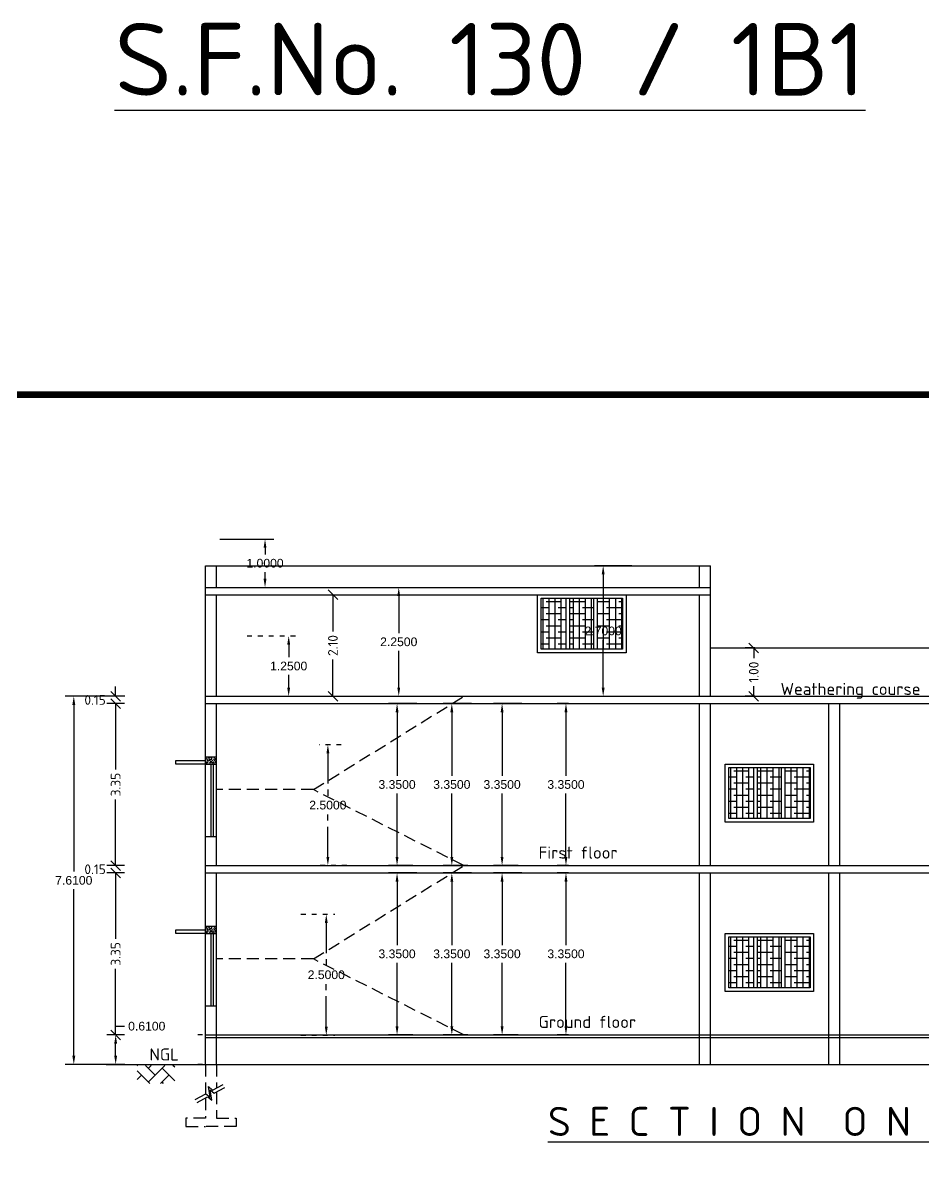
# Model space of a CAD drawing. Header units: metres. Extents: x 33037 to 86814, y -4407 to 25.
# Drawn here: x 86622.19 to 86640.81, y -4167.54 to -4144.04 of the extents above; entities that cross this region are included whole.
import ezdxf
from ezdxf.enums import TextEntityAlignment as Align

# ---------------------------------------------------------------- set-up
doc = ezdxf.new("R2010")
doc.units = ezdxf.units.M
doc.header["$MEASUREMENT"] = 0
for name, pattern in [('DOT2', [0.125, 0, -0.125]), ('HIDDEN', [0.375, 0.25, -0.125]), ('PHANTOM2', [1.25, 0.625, -0.125, 0.125, -0.125, 0.125, -0.125])]:
    doc.linetypes.add(name, pattern=pattern)
for name, color, linetype in [('BLK_1_FLR_0_REGULAR_ROOM_1', 117, 'Continuous'), ('BLK_1_FLR_0_REGULAR_ROOM_2', 117, 'Continuous'), ('BLK_1_FLR_0_REGULAR_ROOM_3', 117, 'Continuous'), ('BLK_1_FLR_0_REGULAR_ROOM_4', 117, 'Continuous'), ('BLK_1_FLR_0_WATER_CLOSET', 1, 'Continuous'), ('BLK_1_FLR_1_REGULAR_ROOM_1', 117, 'Continuous'), ('BLK_1_FLR_1_REGULAR_ROOM_2', 117, 'Continuous'), ('BLK_1_FLR_1_REGULAR_ROOM_3', 117, 'Continuous'), ('BLK_1_FLR_1_REGULAR_ROOM_4', 117, 'Continuous'), ('BLK_1_FLR_1_WATER_CLOSET', 1, 'Continuous'), ('BLK_1_HT_OF_BLDG', 5, 'Continuous'), ('BLK_1_PARAPET_HT', 233, 'Continuous'), ('BLK_1_PLINTH_HEIGHT', 7, 'Continuous'), ('BLK_1_ROOF_WATER_TA1NK_HT', 235, 'Continuous'), ('BLK_1_STAIR_HEADROOM', 55, 'Continuous')]:
    doc.layers.add(name, color=color, linetype=linetype)
doc.layers.add('BLK_1_MUMTY_HT1', color=83, linetype='Continuous', lineweight=0)
doc.styles.add('ISO Proportional', font='isocpeur.ttf')
doc.styles.get("Standard").update_dxf_attribs({"font": 'arial.ttf'})
doc.dimstyles.get("Standard").update_dxf_attribs({"dimtxt": 0.18, "dimasz": 0.18, "dimexe": 0.18, "dimexo": 0.0625, "dimgap": 0.09, "dimtad": 0, "dimtih": 1, "dimtoh": 1, "dimdec": 4, "dimzin": 0, "dimdsep": 46, "dimtxsty": 'Standard', "dimcen": 0.09, "dimadec": 0, "dimazin": 0, "dimtfac": 1, "dimtdec": 4, "dimtofl": 0, "dimtmove": 0, "dimatfit": 3, "dimfxl": 0, "dimtolj": 1, "dimtzin": 0, "dimarcsym": 0})
doc.dimstyles.new('T-roman', dxfattribs={"dimtxt": 0.2, "dimasz": 0.2, "dimexe": 0.18, "dimexo": 0.0625, "dimgap": 0.09, "dimtad": 0, "dimtoh": 1, "dimzin": 0, "dimdsep": 46, "dimtxsty": 'ISO Proportional', "dimblk": 'OBLIQUE', "dimcen": 0.09, "dimclrd": 5, "dimclre": 2, "dimclrt": 7, "dimadec": 0, "dimazin": 0, "dimtfac": 1, "dimtofl": 0, "dimtmove": 2, "dimatfit": 3, "dimldrblk": 'OBLIQUE', "dimfxl": 0, "dimtolj": 1, "dimtzin": 0, "dimarcsym": 0})

# ---------------------------------------------------------------- blocks, each defined once
blk = doc.blocks.new('*D1446')
at = {"layer": 'BLK_1_PLINTH_HEIGHT', "color": 0, "linetype": 'DOT2', "lineweight": -2, "ltscale": 400}
for p, q in [((86625.91, -4164.966), (86623.935, -4164.966)), ((86625.91, -4165.576), (86623.935, -4165.576))]:
    blk.add_line(p, q, dxfattribs=at)
at = {"layer": 'BLK_1_PLINTH_HEIGHT', "color": 0, "lineweight": -2, "ltscale": 400}
for p, q in [((86624.115, -4164.966), (86624.115, -4164.786)), ((86624.115, -4164.786), (86624.295, -4164.786)), ((86624.115, -4165.396), (86624.115, -4165.146))]:
    blk.add_line(p, q, dxfattribs=at)
at = {"layer": 'BLK_1_PLINTH_HEIGHT', "color": 0, "ltscale": 400}
for points in [[(86624.085, -4165.146), (86624.145, -4165.146), (86624.115, -4164.966)], [(86624.085, -4165.396), (86624.145, -4165.396), (86624.115, -4165.576)]]:
    blk.add_solid(points, dxfattribs=at)
at = {"layer": 'BLK_1_PLINTH_HEIGHT', "color": 0, "ltscale": 400, "insert": (86624.758, -4164.786), "char_height": 0.18, "attachment_point": 5}
blk.add_mtext('\\A1;0.6100', dxfattribs=at)
blk = doc.blocks.new('_Oblique')
at = {"color": 0, "linetype": 'ByBlock', "lineweight": -2}
blk.add_line((-0.5, -0.5), (0.5, 0.5), dxfattribs=at)
blk = doc.blocks.new('*D1447')
at = {"color": 2, "lineweight": -2}
for p, q in [((86624.295, -4161.616), (86623.935, -4161.616)), ((86624.295, -4164.966), (86623.935, -4164.966))]:
    blk.add_line(p, q, dxfattribs=at)
at = {"color": 5, "lineweight": -2}
for p, q in [((86624.115, -4161.616), (86624.115, -4162.981)), ((86624.115, -4164.966), (86624.115, -4163.601))]:
    blk.add_line(p, q, dxfattribs=at)
at = {"color": 5, "lineweight": -2, "xscale": 0.2, "yscale": 0.2, "zscale": 0.2}
for p, rotation in [((86624.115, -4161.616), 90), ((86624.115, -4164.966), 270)]:
    blk.add_blockref('_Oblique', p, dxfattribs=dict(at, rotation=rotation))
at = {"color": 7, "insert": (86624.115, -4163.291), "char_height": 0.2, "attachment_point": 5, "rotation": 90, "style": 'ISO Proportional'}
blk.add_mtext('\\A1;3.35', dxfattribs=at)
blk = doc.blocks.new('*D1441')
at = {"color": 2, "lineweight": -2}
for p, q in [((86624.295, -4161.466), (86623.935, -4161.466)), ((86624.295, -4161.616), (86623.935, -4161.616))]:
    blk.add_line(p, q, dxfattribs=at)
at = {"color": 5, "lineweight": -2}
for p, q in [((86624.115, -4161.466), (86624.115, -4161.266)), ((86624.115, -4161.616), (86624.115, -4161.816))]:
    blk.add_line(p, q, dxfattribs=at)
at = {"color": 5, "lineweight": -2, "xscale": 0.2, "yscale": 0.2, "zscale": 0.2}
for p, rotation in [((86624.115, -4161.466), 270), ((86624.115, -4161.616), 90)]:
    blk.add_blockref('_Oblique', p, dxfattribs=dict(at, rotation=rotation))
at = {"color": 7, "insert": (86623.69, -4161.541), "char_height": 0.2, "attachment_point": 5, "style": 'ISO Proportional'}
blk.add_mtext('\\A1;0.15', dxfattribs=at)
blk = doc.blocks.new('*D1442')
at = {"color": 2, "lineweight": -2}
for p, q in [((86624.295, -4158.116), (86623.935, -4158.116)), ((86624.295, -4161.466), (86623.935, -4161.466))]:
    blk.add_line(p, q, dxfattribs=at)
at = {"color": 5, "lineweight": -2}
for p, q in [((86624.115, -4158.116), (86624.115, -4159.481)), ((86624.115, -4161.466), (86624.115, -4160.101))]:
    blk.add_line(p, q, dxfattribs=at)
at = {"color": 5, "lineweight": -2, "xscale": 0.2, "yscale": 0.2, "zscale": 0.2}
for p, rotation in [((86624.115, -4158.116), 90), ((86624.115, -4161.466), 270)]:
    blk.add_blockref('_Oblique', p, dxfattribs=dict(at, rotation=rotation))
at = {"color": 7, "insert": (86624.115, -4159.791), "char_height": 0.2, "attachment_point": 5, "rotation": 90, "style": 'ISO Proportional'}
blk.add_mtext('\\A1;3.35', dxfattribs=at)
blk = doc.blocks.new('*D1443')
at = {"color": 5, "lineweight": -2}
for p, q in [((86624.115, -4157.966), (86624.115, -4157.766)), ((86624.115, -4158.116), (86624.115, -4158.316))]:
    blk.add_line(p, q, dxfattribs=at)
at = {"color": 2, "lineweight": -2}
for p, q in [((86624.295, -4157.966), (86623.935, -4157.966)), ((86624.295, -4158.116), (86623.935, -4158.116))]:
    blk.add_line(p, q, dxfattribs=at)
at = {"color": 5, "lineweight": -2, "xscale": 0.2, "yscale": 0.2, "zscale": 0.2}
for p, rotation in [((86624.115, -4157.966), 270), ((86624.115, -4158.116), 90)]:
    blk.add_blockref('_Oblique', p, dxfattribs=dict(at, rotation=rotation))
at = {"color": 7, "insert": (86623.69, -4158.041), "char_height": 0.2, "attachment_point": 5, "style": 'ISO Proportional'}
blk.add_mtext('\\A1;0.15', dxfattribs=at)
blk = doc.blocks.new('*D1444')
at = {"color": 2, "lineweight": -2}
for p, q in [((86637.323, -4156.966), (86637.123, -4156.966)), ((86637.323, -4157.966), (86637.123, -4157.966))]:
    blk.add_line(p, q, dxfattribs=at)
at = {"color": 5, "lineweight": -2}
for p, q in [((86637.303, -4156.966), (86637.303, -4157.176)), ((86637.303, -4157.966), (86637.303, -4157.756))]:
    blk.add_line(p, q, dxfattribs=at)
at = {"color": 5, "lineweight": -2, "xscale": 0.2, "yscale": 0.2, "zscale": 0.2}
for p, rotation in [((86637.303, -4156.966), 90), ((86637.303, -4157.966), 270)]:
    blk.add_blockref('_Oblique', p, dxfattribs=dict(at, rotation=rotation))
at = {"color": 7, "insert": (86637.303, -4157.466), "char_height": 0.2, "attachment_point": 5, "rotation": 90, "style": 'ISO Proportional'}
blk.add_mtext('\\A1;1.00', dxfattribs=at)
blk = doc.blocks.new('*D1448')
at = {"color": 2, "lineweight": -2}
for p, q in [((86628.605, -4155.866), (86628.785, -4155.866)), ((86628.605, -4157.966), (86628.785, -4157.966))]:
    blk.add_line(p, q, dxfattribs=at)
at = {"color": 5, "lineweight": -2}
for p, q in [((86628.605, -4155.866), (86628.605, -4156.626)), ((86628.605, -4157.966), (86628.605, -4157.206))]:
    blk.add_line(p, q, dxfattribs=at)
at = {"color": 5, "lineweight": -2, "xscale": 0.2, "yscale": 0.2, "zscale": 0.2}
for p, rotation in [((86628.605, -4155.866), 90), ((86628.605, -4157.966), 270)]:
    blk.add_blockref('_Oblique', p, dxfattribs=dict(at, rotation=rotation))
at = {"color": 7, "insert": (86628.605, -4156.916), "char_height": 0.2, "attachment_point": 5, "rotation": 90, "style": 'ISO Proportional'}
blk.add_mtext('\\A1;2.10', dxfattribs=at)
blk = doc.blocks.new('*D1299')
at = {"layer": 'BLK_1_HT_OF_BLDG', "color": 0, "lineweight": -2}
for p, q in [((86624.303, -4157.966), (86623.07, -4157.966)), ((86623.25, -4158.146), (86623.25, -4161.589)), ((86623.25, -4165.396), (86623.25, -4161.953)), ((86624.303, -4165.576), (86623.07, -4165.576))]:
    blk.add_line(p, q, dxfattribs=at)
at = {"layer": 'BLK_1_HT_OF_BLDG', "color": 0}
for points in [[(86623.22, -4158.146), (86623.28, -4158.146), (86623.25, -4157.966)], [(86623.22, -4165.396), (86623.28, -4165.396), (86623.25, -4165.576)]]:
    blk.add_solid(points, dxfattribs=at)
at = {"layer": 'BLK_1_HT_OF_BLDG', "color": 0, "insert": (86623.25, -4161.771), "char_height": 0.18, "attachment_point": 5}
blk.add_mtext('\\A1;7.6100', dxfattribs=at)
blk = doc.blocks.new('*D1520')
at = {"layer": 'BLK_1_FLR_0_WATER_CLOSET', "color": 0, "linetype": 'DOT2', "lineweight": -2}
for p, q in [((86627.944, -4162.473), (86628.648, -4162.473)), ((86627.944, -4164.973), (86628.648, -4164.973))]:
    blk.add_line(p, q, dxfattribs=at)
at = {"layer": 'BLK_1_FLR_0_WATER_CLOSET', "color": 0, "linetype": 'PHANTOM2', "lineweight": -2}
for p, q in [((86628.468, -4162.653), (86628.468, -4163.542)), ((86628.468, -4164.793), (86628.468, -4163.905))]:
    blk.add_line(p, q, dxfattribs=at)
at = {"layer": 'BLK_1_FLR_0_WATER_CLOSET', "color": 0}
for points in [[(86628.438, -4162.653), (86628.498, -4162.653), (86628.468, -4162.473)], [(86628.438, -4164.793), (86628.498, -4164.793), (86628.468, -4164.973)]]:
    blk.add_solid(points, dxfattribs=at)
at = {"layer": 'BLK_1_FLR_0_WATER_CLOSET', "color": 0, "insert": (86628.468, -4163.723), "char_height": 0.18, "attachment_point": 5}
blk.add_mtext('\\A1;2.5000', dxfattribs=at)
blk = doc.blocks.new('*D1716')
at = {"layer": 'BLK_1_MUMTY_HT1', "color": 0, "lineweight": -2}
for p, q in [((86634.782, -4155.266), (86634.011, -4155.266)), ((86634.191, -4155.446), (86634.191, -4156.434)), ((86634.191, -4157.786), (86634.191, -4156.798)), ((86633.671, -4157.966), (86634.371, -4157.966))]:
    blk.add_line(p, q, dxfattribs=at)
at = {"layer": 'BLK_1_MUMTY_HT1', "color": 0}
for points in [[(86634.161, -4155.446), (86634.221, -4155.446), (86634.191, -4155.266)], [(86634.161, -4157.786), (86634.221, -4157.786), (86634.191, -4157.966)]]:
    blk.add_solid(points, dxfattribs=at)
at = {"layer": 'BLK_1_MUMTY_HT1', "color": 0, "insert": (86634.191, -4156.616), "char_height": 0.18, "attachment_point": 5}
blk.add_mtext('\\A1;2.7000', dxfattribs=at)
blk = doc.blocks.new('*D1717')
at = {"layer": 'BLK_1_STAIR_HEADROOM', "color": 0, "lineweight": -2}
for p, q in [((86629.961, -4155.716), (86630.146, -4155.716)), ((86629.966, -4155.896), (86629.966, -4156.659)), ((86629.966, -4157.786), (86629.966, -4157.023)), ((86629.961, -4157.966), (86630.146, -4157.966))]:
    blk.add_line(p, q, dxfattribs=at)
at = {"layer": 'BLK_1_STAIR_HEADROOM', "color": 0}
for points in [[(86629.936, -4155.896), (86629.996, -4155.896), (86629.966, -4155.716)], [(86629.936, -4157.786), (86629.996, -4157.786), (86629.966, -4157.966)]]:
    blk.add_solid(points, dxfattribs=at)
at = {"layer": 'BLK_1_STAIR_HEADROOM', "color": 0, "insert": (86629.966, -4156.841), "char_height": 0.18, "attachment_point": 5}
blk.add_mtext('\\A1;2.2500', dxfattribs=at)
blk = doc.blocks.new('*D1718')
at = {"layer": 'BLK_1_ROOF_WATER_TA1NK_HT', "color": 0, "lineweight": -2}
for p, q in [((86626.265, -4154.716), (86627.382, -4154.716)), ((86627.202, -4154.896), (86627.202, -4155.034)), ((86627.202, -4155.536), (86627.202, -4155.398)), ((86626.265, -4155.716), (86627.382, -4155.716))]:
    blk.add_line(p, q, dxfattribs=at)
at = {"layer": 'BLK_1_ROOF_WATER_TA1NK_HT', "color": 0}
for points in [[(86627.172, -4154.896), (86627.232, -4154.896), (86627.202, -4154.716)], [(86627.172, -4155.536), (86627.232, -4155.536), (86627.202, -4155.716)]]:
    blk.add_solid(points, dxfattribs=at)
at = {"layer": 'BLK_1_ROOF_WATER_TA1NK_HT', "color": 0, "insert": (86627.202, -4155.216), "char_height": 0.18, "attachment_point": 5}
blk.add_mtext('\\A1;1.0000', dxfattribs=at)
blk = doc.blocks.new('*D1719')
at = {"layer": 'BLK_1_PARAPET_HT', "color": 0, "linetype": 'DOT2', "lineweight": -2}
for p, q in [((86626.83, -4156.716), (86627.871, -4156.716)), ((86626.83, -4157.966), (86627.871, -4157.966))]:
    blk.add_line(p, q, dxfattribs=at)
at = {"layer": 'BLK_1_PARAPET_HT', "color": 0, "linetype": 'PHANTOM2', "lineweight": -2}
for p, q in [((86627.691, -4156.896), (86627.691, -4157.159)), ((86627.691, -4157.786), (86627.691, -4157.523))]:
    blk.add_line(p, q, dxfattribs=at)
at = {"layer": 'BLK_1_PARAPET_HT', "color": 0}
for points in [[(86627.661, -4156.896), (86627.721, -4156.896), (86627.691, -4156.716)], [(86627.661, -4157.786), (86627.721, -4157.786), (86627.691, -4157.966)]]:
    blk.add_solid(points, dxfattribs=at)
at = {"layer": 'BLK_1_PARAPET_HT', "color": 0, "insert": (86627.691, -4157.341), "char_height": 0.18, "attachment_point": 5}
blk.add_mtext('\\A1;1.2500', dxfattribs=at)
blk = doc.blocks.new('*D1723')
at = {"layer": 'BLK_1_FLR_1_WATER_CLOSET', "color": 0, "linetype": 'DOT2', "lineweight": -2}
for p, q in [((86628.777, -4158.966), (86628.321, -4158.966)), ((86628.892, -4161.466), (86628.321, -4161.466))]:
    blk.add_line(p, q, dxfattribs=at)
at = {"layer": 'BLK_1_FLR_1_WATER_CLOSET', "color": 0, "linetype": 'PHANTOM2', "lineweight": -2}
for p, q in [((86628.501, -4159.146), (86628.501, -4160.034)), ((86628.501, -4161.286), (86628.501, -4160.398))]:
    blk.add_line(p, q, dxfattribs=at)
at = {"layer": 'BLK_1_FLR_1_WATER_CLOSET', "color": 0}
for points in [[(86628.471, -4159.146), (86628.531, -4159.146), (86628.501, -4158.966)], [(86628.471, -4161.286), (86628.531, -4161.286), (86628.501, -4161.466)]]:
    blk.add_solid(points, dxfattribs=at)
at = {"layer": 'BLK_1_FLR_1_WATER_CLOSET', "color": 0, "insert": (86628.501, -4160.216), "char_height": 0.18, "attachment_point": 5}
blk.add_mtext('\\A1;2.5000', dxfattribs=at)
blk = doc.blocks.new('*D1724')
at = {"layer": 'BLK_1_FLR_0_REGULAR_ROOM_3', "color": 0, "lineweight": -2}
for p, q in [((86632.507, -4161.616), (86631.922, -4161.616)), ((86632.102, -4161.796), (86632.102, -4163.109)), ((86632.102, -4164.786), (86632.102, -4163.473)), ((86632.431, -4164.966), (86631.922, -4164.966))]:
    blk.add_line(p, q, dxfattribs=at)
at = {"layer": 'BLK_1_FLR_0_REGULAR_ROOM_3', "color": 0}
for points in [[(86632.072, -4161.796), (86632.132, -4161.796), (86632.102, -4161.616)], [(86632.072, -4164.786), (86632.132, -4164.786), (86632.102, -4164.966)]]:
    blk.add_solid(points, dxfattribs=at)
at = {"layer": 'BLK_1_FLR_0_REGULAR_ROOM_3', "color": 0, "insert": (86632.102, -4163.291), "char_height": 0.18, "attachment_point": 5}
blk.add_mtext('\\A1;3.3500', dxfattribs=at)
blk = doc.blocks.new('*D1726')
at = {"layer": 'BLK_1_FLR_0_REGULAR_ROOM_4', "color": 0, "lineweight": -2}
for p, q in [((86633.476, -4161.616), (86633.242, -4161.616)), ((86633.422, -4161.796), (86633.422, -4163.109)), ((86633.422, -4164.786), (86633.422, -4163.473)), ((86633.476, -4164.966), (86633.242, -4164.966))]:
    blk.add_line(p, q, dxfattribs=at)
at = {"layer": 'BLK_1_FLR_0_REGULAR_ROOM_4', "color": 0}
for points in [[(86633.392, -4161.796), (86633.452, -4161.796), (86633.422, -4161.616)], [(86633.392, -4164.786), (86633.452, -4164.786), (86633.422, -4164.966)]]:
    blk.add_solid(points, dxfattribs=at)
at = {"layer": 'BLK_1_FLR_0_REGULAR_ROOM_4', "color": 0, "insert": (86633.422, -4163.291), "char_height": 0.18, "attachment_point": 5}
blk.add_mtext('\\A1;3.3500', dxfattribs=at)
blk = doc.blocks.new('*D1727')
at = {"layer": 'BLK_1_FLR_0_REGULAR_ROOM_2', "color": 0, "lineweight": -2}
for p, q in [((86631.468, -4161.616), (86630.883, -4161.616)), ((86631.063, -4161.796), (86631.063, -4163.109)), ((86631.063, -4164.786), (86631.063, -4163.473)), ((86631.392, -4164.966), (86630.883, -4164.966))]:
    blk.add_line(p, q, dxfattribs=at)
at = {"layer": 'BLK_1_FLR_0_REGULAR_ROOM_2', "color": 0}
for points in [[(86631.033, -4161.796), (86631.093, -4161.796), (86631.063, -4161.616)], [(86631.033, -4164.786), (86631.093, -4164.786), (86631.063, -4164.966)]]:
    blk.add_solid(points, dxfattribs=at)
at = {"layer": 'BLK_1_FLR_0_REGULAR_ROOM_2', "color": 0, "insert": (86631.063, -4163.291), "char_height": 0.18, "attachment_point": 5}
blk.add_mtext('\\A1;3.3500', dxfattribs=at)
blk = doc.blocks.new('*D1728')
at = {"layer": 'BLK_1_FLR_0_REGULAR_ROOM_1', "color": 0, "lineweight": -2}
for p, q in [((86630.337, -4161.616), (86629.751, -4161.616)), ((86629.931, -4161.796), (86629.931, -4163.109)), ((86629.931, -4164.786), (86629.931, -4163.473)), ((86630.26, -4164.966), (86629.751, -4164.966))]:
    blk.add_line(p, q, dxfattribs=at)
at = {"layer": 'BLK_1_FLR_0_REGULAR_ROOM_1', "color": 0}
for points in [[(86629.901, -4161.796), (86629.961, -4161.796), (86629.931, -4161.616)], [(86629.901, -4164.786), (86629.961, -4164.786), (86629.931, -4164.966)]]:
    blk.add_solid(points, dxfattribs=at)
at = {"layer": 'BLK_1_FLR_0_REGULAR_ROOM_1', "color": 0, "insert": (86629.931, -4163.291), "char_height": 0.18, "attachment_point": 5}
blk.add_mtext('\\A1;3.3500', dxfattribs=at)
blk = doc.blocks.new('*D1729')
at = {"layer": 'BLK_1_FLR_1_REGULAR_ROOM_3', "color": 0, "lineweight": -2}
for p, q in [((86632.507, -4158.115), (86631.922, -4158.115)), ((86632.102, -4158.295), (86632.102, -4159.608)), ((86632.102, -4161.285), (86632.102, -4159.972)), ((86632.431, -4161.465), (86631.922, -4161.465))]:
    blk.add_line(p, q, dxfattribs=at)
at = {"layer": 'BLK_1_FLR_1_REGULAR_ROOM_3', "color": 0}
for points in [[(86632.072, -4158.295), (86632.132, -4158.295), (86632.102, -4158.115)], [(86632.072, -4161.285), (86632.132, -4161.285), (86632.102, -4161.465)]]:
    blk.add_solid(points, dxfattribs=at)
at = {"layer": 'BLK_1_FLR_1_REGULAR_ROOM_3', "color": 0, "insert": (86632.102, -4159.79), "char_height": 0.18, "attachment_point": 5}
blk.add_mtext('\\A1;3.3500', dxfattribs=at)
blk = doc.blocks.new('*D1732')
at = {"layer": 'BLK_1_FLR_1_REGULAR_ROOM_4', "color": 0, "lineweight": -2}
for p, q in [((86633.476, -4158.115), (86633.242, -4158.115)), ((86633.422, -4158.295), (86633.422, -4159.608)), ((86633.422, -4161.285), (86633.422, -4159.972)), ((86633.476, -4161.465), (86633.242, -4161.465))]:
    blk.add_line(p, q, dxfattribs=at)
at = {"layer": 'BLK_1_FLR_1_REGULAR_ROOM_4', "color": 0}
for points in [[(86633.392, -4158.295), (86633.452, -4158.295), (86633.422, -4158.115)], [(86633.392, -4161.285), (86633.452, -4161.285), (86633.422, -4161.465)]]:
    blk.add_solid(points, dxfattribs=at)
at = {"layer": 'BLK_1_FLR_1_REGULAR_ROOM_4', "color": 0, "insert": (86633.422, -4159.79), "char_height": 0.18, "attachment_point": 5}
blk.add_mtext('\\A1;3.3500', dxfattribs=at)
blk = doc.blocks.new('*D1730')
at = {"layer": 'BLK_1_FLR_1_REGULAR_ROOM_2', "color": 0, "lineweight": -2}
for p, q in [((86631.468, -4158.115), (86630.883, -4158.115)), ((86631.063, -4158.295), (86631.063, -4159.608)), ((86631.063, -4161.285), (86631.063, -4159.972)), ((86631.392, -4161.465), (86630.883, -4161.465))]:
    blk.add_line(p, q, dxfattribs=at)
at = {"layer": 'BLK_1_FLR_1_REGULAR_ROOM_2', "color": 0}
for points in [[(86631.033, -4158.295), (86631.093, -4158.295), (86631.063, -4158.115)], [(86631.033, -4161.285), (86631.093, -4161.285), (86631.063, -4161.465)]]:
    blk.add_solid(points, dxfattribs=at)
at = {"layer": 'BLK_1_FLR_1_REGULAR_ROOM_2', "color": 0, "insert": (86631.063, -4159.79), "char_height": 0.18, "attachment_point": 5}
blk.add_mtext('\\A1;3.3500', dxfattribs=at)
blk = doc.blocks.new('*D1731')
at = {"layer": 'BLK_1_FLR_1_REGULAR_ROOM_1', "color": 0, "lineweight": -2}
for p, q in [((86630.337, -4158.115), (86629.751, -4158.115)), ((86629.931, -4158.295), (86629.931, -4159.608)), ((86629.931, -4161.285), (86629.931, -4159.972)), ((86630.26, -4161.465), (86629.751, -4161.465))]:
    blk.add_line(p, q, dxfattribs=at)
at = {"layer": 'BLK_1_FLR_1_REGULAR_ROOM_1', "color": 0}
for points in [[(86629.901, -4158.295), (86629.961, -4158.295), (86629.931, -4158.115)], [(86629.901, -4161.285), (86629.961, -4161.285), (86629.931, -4161.465)]]:
    blk.add_solid(points, dxfattribs=at)
at = {"layer": 'BLK_1_FLR_1_REGULAR_ROOM_1', "color": 0, "insert": (86629.931, -4159.79), "char_height": 0.18, "attachment_point": 5}
blk.add_mtext('\\A1;3.3500', dxfattribs=at)

msp = doc.modelspace()

# ---------------------------------------------------------------- hatches: boundary and pattern name
h = msp.add_hatch()
h.set_pattern_fill('ANSI38', color=256, angle=45)
h.set_pattern_definition([(90, (564.82484, 158.98599), (-0.125, 0), []), (180, (564.82484, 158.98599), (-0.25, -0.125), [0.3125, -0.1875])])
h.paths.add_polyline_path([(86634.07155, -4155.94098), (86634.58821, -4155.94098), (86634.58821, -4156.99098), (86634.07155, -4156.99098)])
h.paths.add_polyline_path([(86633.99655, -4156.99098), (86633.50108, -4156.99098), (86633.50108, -4155.94098), (86633.99655, -4155.94098)])
h.paths.add_polyline_path([(86633.42608, -4156.99098), (86632.90941, -4156.99098), (86632.90941, -4155.94098), (86633.42608, -4155.94098)])
h = msp.add_hatch()
h.set_pattern_fill('AR-CONC', color=256, scale=0.01, angle=45)
h.set_pattern_definition([(95, (539.583245, 155.48599), (0.055155199917, 0.04628070788), [0.0075, -0.0825]), (40, (539.583245, 155.48599), (-0.06299921674, 0.04337681496), [0.006, -0.066]), (145.45144446, (539.58784, 155.489845), (-0.007844016434, 0.089657522133), [0.0063740192, -0.0701142112]), (91.1842, (539.5691, 155.50013), (0.087169338795, 0.06376137762), [0.01125, -0.12375]), (141.63563549, (539.57637, 155.50544), (-0.00279000684, 0.13497116682), [0.0095610342, -0.105171376]), (36.18416399, (539.5691, 155.50013), (-0.00279000685, 0.13497116674), [0.009, -0.0990000001]), (66, (539.57971, 155.503666), (0.07067715721, 0.013738247647), [0.0075, -0.0825]), (11, (539.57971, 155.503666), (-0.034070859306, 0.06848084354), [0.006, -0.066]), (116.45144474, (539.5856, 155.50481), (0.0366062975, 0.08221909056), [0.006374019, -0.0701142112]), (82.5, (539.583245, 155.485988), (-0.022679318531, 0.024398981761), [0, -0.0652, 0, -0.067, 0, -0.06625]), (52.5, (539.583245, 155.485988), (-0.00928729422, 0.04649094499), [0, -0.0382, 0, -0.0637, 0, -0.02525]), (12.5, (539.567477, 155.47022), (0.039341816732, 0.0361520761815), [0, -0.025, 0, -0.078, 0, -0.1035]), (2.5, (539.560405, 155.46315), (0.03415899832, 0.048315980687), [0, -0.0325, 0, -0.0518, 0, -0.0735])])
h.paths.add_polyline_path([(86626.20209, -4159.36598), (86626.20209, -4159.21598), (86625.97209, -4159.21598), (86625.97209, -4159.36598)])
h = msp.add_hatch()
h.set_pattern_fill('ANSI38', color=256, angle=45)
h.set_pattern_definition([(90, (568.70252, 155.48599), (-0.125, 0), []), (180, (568.70252, 155.48599), (-0.25, -0.125), [0.3125, -0.1875])])
h.paths.add_polyline_path([(86637.94922, -4159.44098), (86638.46589, -4159.44098), (86638.46589, -4160.49098), (86637.94922, -4160.49098)])
h.paths.add_polyline_path([(86637.87422, -4160.49098), (86637.37876, -4160.49098), (86637.37876, -4159.44098), (86637.87422, -4159.44098)])
h.paths.add_polyline_path([(86637.30376, -4160.49098), (86636.78709, -4160.49098), (86636.78709, -4159.44098), (86637.30376, -4159.44098)])
h = msp.add_hatch()
h.set_pattern_fill('AR-CONC', color=256, scale=0.01, angle=45)
h.set_pattern_definition([(95, (539.583245, 151.98599), (0.055155199917, 0.04628070788), [0.0075, -0.0825]), (40, (539.583245, 151.98599), (-0.06299921674, 0.04337681496), [0.006, -0.066]), (145.45144446, (539.58784, 151.989845), (-0.007844016434, 0.089657522133), [0.0063740192, -0.0701142112]), (91.1842, (539.5691, 152.00013), (0.087169338795, 0.06376137762), [0.01125, -0.12375]), (141.63563549, (539.57637, 152.00544), (-0.00279000684, 0.13497116682), [0.0095610342, -0.105171376]), (36.18416399, (539.5691, 152.00013), (-0.00279000685, 0.13497116674), [0.009, -0.0990000001]), (66, (539.57971, 152.003666), (0.07067715721, 0.013738247647), [0.0075, -0.0825]), (11, (539.57971, 152.003666), (-0.034070859306, 0.06848084354), [0.006, -0.066]), (116.45144474, (539.5856, 152.00481), (0.0366062975, 0.08221909056), [0.006374019, -0.0701142112]), (82.5, (539.583245, 151.985988), (-0.022679318531, 0.024398981761), [0, -0.0652, 0, -0.067, 0, -0.06625]), (52.5, (539.583245, 151.985988), (-0.00928729422, 0.04649094499), [0, -0.0382, 0, -0.0637, 0, -0.02525]), (12.5, (539.567477, 151.97022), (0.039341816732, 0.0361520761815), [0, -0.025, 0, -0.078, 0, -0.1035]), (2.5, (539.560405, 151.96315), (0.03415899832, 0.048315980687), [0, -0.0325, 0, -0.0518, 0, -0.0735])])
h.paths.add_polyline_path([(86626.20209, -4162.86598), (86626.20209, -4162.71598), (86625.97209, -4162.71598), (86625.97209, -4162.86598)])
h = msp.add_hatch()
h.set_pattern_fill('ANSI38', color=256, angle=45)
h.set_pattern_definition([(90, (568.70252, 151.98599), (-0.125, 0), []), (180, (568.70252, 151.98599), (-0.25, -0.125), [0.3125, -0.1875])])
h.paths.add_polyline_path([(86637.94922, -4162.94098), (86638.46589, -4162.94098), (86638.46589, -4163.99098), (86637.94922, -4163.99098)])
h.paths.add_polyline_path([(86637.87422, -4163.99098), (86637.37876, -4163.99098), (86637.37876, -4162.94098), (86637.87422, -4162.94098)])
h.paths.add_polyline_path([(86637.30376, -4163.99098), (86636.78709, -4163.99098), (86636.78709, -4162.94098), (86637.30376, -4162.94098)])
h = msp.add_hatch()
h.set_pattern_fill('AR-HBONE', color=256, scale=0.05)
h.set_pattern_definition([(45, (525.7724, 152.50574), (0, 0.28284271247), [0.6, -0.2]), (135, (525.91383, 152.64716), (0, 0.28284271247), [0.6, -0.2])])
h.paths.add_polyline_path([(86625.33591, -4165.59624), (86624.55969, -4165.59624), (86624.55969, -4165.96726), (86625.33591, -4165.96726)])

# ---------------------------------------------------------------- linework, layer by layer
for p, q in [((86625.97209, -4165.57598), (86625.97209, -4155.26598)), ((86625.97209, -4155.26598), (86636.41209, -4155.26598)), ((86626.20209, -4155.71598), (86626.20209, -4155.26598)), ((86636.18209, -4155.71598), (86636.18209, -4155.26598)), ((86636.41209, -4157.96598), (86636.41209, -4155.26598)), ((86625.97209, -4155.71598), (86636.41209, -4155.71598)), ((86625.97209, -4155.86598), (86636.41209, -4155.86598)), ((86626.20209, -4157.96598), (86626.20209, -4155.86598)), ((86633.42608, -4156.99098), (86633.42608, -4155.94098)), ((86633.50108, -4156.99098), (86633.50108, -4155.94098)), ((86633.99655, -4156.99098), (86633.99655, -4155.94098)), ((86634.07155, -4156.99098), (86634.07155, -4155.94098)), ((86636.18209, -4157.96598), (86636.18209, -4155.86598)), ((86636.41209, -4156.96598), (86649.29209, -4156.96598)), ((86625.97209, -4157.96598), (86649.29209, -4157.96598)), ((86625.97209, -4158.11598), (86649.29209, -4158.11598)), ((86626.20209, -4161.46598), (86626.20209, -4158.11598)), ((86636.18209, -4161.46598), (86636.18209, -4158.11598)), ((86636.41209, -4161.46598), (86636.41209, -4158.11598)), ((86638.85209, -4161.46598), (86638.85209, -4158.11598)), ((86639.08209, -4161.46598), (86639.08209, -4158.11598)), ((86625.97209, -4159.21598), (86626.20209, -4159.21598)), ((86625.97209, -4159.36598), (86626.20209, -4159.36598)), ((86626.08871, -4160.86598), (86626.08871, -4159.36598)), ((86626.13871, -4160.86598), (86626.13871, -4159.36598)), ((86637.30376, -4160.49098), (86637.30376, -4159.44098)), ((86637.37876, -4160.49098), (86637.37876, -4159.44098)), ((86637.87422, -4160.49098), (86637.87422, -4159.44098)), ((86637.94922, -4160.49098), (86637.94922, -4159.44098)), ((86625.97209, -4160.86598), (86626.20209, -4160.86598)), ((86625.97209, -4161.46598), (86649.29209, -4161.46598)), ((86625.97209, -4161.61598), (86649.29209, -4161.61598)), ((86626.20209, -4165.57598), (86626.20209, -4161.61598)), ((86636.18209, -4165.57598), (86636.18209, -4161.61598)), ((86636.41209, -4165.57598), (86636.41209, -4161.61598)), ((86638.85209, -4165.57598), (86638.85209, -4161.61598)), ((86639.08209, -4165.57598), (86639.08209, -4161.61598)), ((86625.97209, -4162.71598), (86626.20209, -4162.71598)), ((86625.97209, -4162.86598), (86626.20209, -4162.86598)), ((86626.08871, -4164.36598), (86626.08871, -4162.86598)), ((86626.13871, -4164.36598), (86626.13871, -4162.86598)), ((86637.30376, -4163.99098), (86637.30376, -4162.94098)), ((86637.37876, -4163.99098), (86637.37876, -4162.94098)), ((86637.87422, -4163.99098), (86637.87422, -4162.94098)), ((86637.94922, -4163.99098), (86637.94922, -4162.94098)), ((86625.97209, -4164.36598), (86626.20209, -4164.36598)), ((86625.97209, -4164.96598), (86649.29209, -4164.96598)), ((86625.97209, -4165.01598), (86649.29209, -4165.01598)), ((86623.91809, -4165.57598), (86651.1042, -4165.57598))]:
    msp.add_line(p, q)
at = {"linetype": 'HIDDEN'}
for p, q in [((86625.97349, -4165.57598), (86625.97349, -4166.18522)), ((86626.20209, -4165.57598), (86626.20209, -4166.06053)), ((86626.06523, -4166.25442), (86626.03187, -4166.03413)), ((86626.03187, -4166.03413), (86626.11545, -4166.10779)), ((86626.10333, -4166.31792), (86626.06997, -4166.09763)), ((86626.06997, -4166.09763), (86626.15355, -4166.17129)), ((86626.11545, -4166.10779), (86626.33843, -4165.98616)), ((86626.15355, -4166.17129), (86626.37653, -4166.04966)), ((86626.20209, -4166.14481), (86626.20209, -4166.68339)), ((86625.75867, -4166.30239), (86625.98166, -4166.18076)), ((86625.79677, -4166.36589), (86626.01976, -4166.24426)), ((86625.97349, -4166.2695), (86625.97349, -4166.68339)), ((86625.98166, -4166.18076), (86626.06523, -4166.25442)), ((86626.01976, -4166.24426), (86626.10333, -4166.31792)), ((86625.97349, -4166.68339), (86625.56817, -4166.68339)), ((86625.56817, -4166.68339), (86625.56817, -4166.86119)), ((86625.56817, -4166.86119), (86625.97349, -4166.86119)), ((86626.60741, -4166.86119), (86625.97349, -4166.86119)), ((86626.20209, -4166.68339), (86626.60741, -4166.68339)), ((86626.60741, -4166.68339), (86626.60741, -4166.86119))]:
    msp.add_line(p, q, dxfattribs=at)
at = {"const_width": 0.13933}
msp.add_lwpolyline([(86588.80011, -4151.73023), (86656.72512, -4151.73023), (86656.72512, -4212.50459), (86588.80011, -4212.50459)], close=True, dxfattribs=at)
for points in [[(86632.83441, -4155.86598), (86634.66321, -4155.86598), (86634.66321, -4157.06598), (86632.83441, -4157.06598)], [(86632.90941, -4155.94098), (86634.58821, -4155.94098), (86634.58821, -4156.99098), (86632.90941, -4156.99098)], [(86625.97209, -4159.36598), (86625.36209, -4159.36598), (86625.36209, -4159.29098), (86625.97209, -4159.29098)], [(86636.71209, -4159.36598), (86638.54089, -4159.36598), (86638.54089, -4160.56598), (86636.71209, -4160.56598)], [(86636.78709, -4159.44098), (86638.46589, -4159.44098), (86638.46589, -4160.49098), (86636.78709, -4160.49098)], [(86625.97209, -4162.86598), (86625.36209, -4162.86598), (86625.36209, -4162.79098), (86625.97209, -4162.79098)], [(86636.71209, -4162.86598), (86638.54089, -4162.86598), (86638.54089, -4164.06598), (86636.71209, -4164.06598)], [(86636.78709, -4162.94098), (86638.46589, -4162.94098), (86638.46589, -4163.99098), (86636.78709, -4163.99098)]]:
    msp.add_lwpolyline(points, close=True)
at = {"linetype": 'HIDDEN'}
for points in [[(86628.20209, -4159.89582), (86631.31209, -4157.96598)], [(86631.31209, -4161.46598), (86628.20209, -4159.89582), (86626.20209, -4159.89582)], [(86628.20209, -4163.39582), (86631.31209, -4161.46598)], [(86631.31209, -4164.96598), (86628.20209, -4163.39582), (86626.20209, -4163.39582)]]:
    msp.add_lwpolyline(points, dxfattribs=at)

# ---------------------------------------------------------------- texts
at = {"style": 'ISO Proportional'}
for s, height, p in [('%%US.F.No. 130 / 1B1', 1.5, (86624.0932, -4145.54744)), ('Weathering course', 0.25, (86637.85705, -4157.93905)), ('First floor', 0.25, (86632.85578, -4161.32222)), ('Ground floor', 0.25, (86632.85578, -4164.82222)), ("%%US E C T I O N  O N  'A-A'", 0.6, (86633.04871, -4167.05387))]:
    msp.add_text(s, height=height, dxfattribs=at).set_placement(p)
msp.add_text('NGL', height=0.25, dxfattribs=at).set_placement((86625.11779, -4165.36991), align=Align.MIDDLE)

# ---------------------------------------------------------------- dimensions: what is measured, and where the dimension line sits
for p1, p2, distance, picture, middle in [((86628.60519, -4157.96598), (86628.60519, -4155.86598), 0, '*D1448', (86628.60519, -4156.91598)), ((86637.38592, -4156.96598), (86637.38592, -4157.96598), -0.08293, '*D1444', (86637.30299, -4157.46598))]:
    dim = msp.add_aligned_dim(p1=p1, p2=p2, distance=distance, dimstyle='T-roman', override={"dimfxl": 0.18})
    dim.commit()
    dim.dimension.update_dxf_attribs({"geometry": picture, "text_midpoint": middle})
for base, p1, p2, picture, middle in [((86624.11508, -4157.96598), (86625.97209, -4158.11598), (86625.97209, -4157.96598), '*D1443', (86623.69008, -4158.04098)), ((86624.11508, -4158.11598), (86625.97209, -4161.46598), (86625.97209, -4158.11598), '*D1442', (86624.11508, -4159.79098)), ((86624.11508, -4161.46598), (86625.97209, -4161.61598), (86625.97209, -4161.46598), '*D1441', (86623.69008, -4161.54098)), ((86624.11508, -4161.61598), (86625.97209, -4164.96598), (86625.97209, -4161.61598), '*D1447', (86624.11508, -4163.29098))]:
    dim = msp.add_linear_dim(base=base, p1=p1, p2=p2, angle=270, dimstyle='T-roman', override={"dimfxl": 0.18})
    dim.commit()
    dim.dimension.update_dxf_attribs({"geometry": picture, "text_midpoint": middle})
at = {"layer": 'BLK_1_FLR_0_REGULAR_ROOM_1', "color": 2}
dim = msp.add_linear_dim(base=(86629.9312, -4164.96598), p1=(86630.39927, -4161.61598), p2=(86630.3226, -4164.96598), angle=90, dimstyle='Standard', dxfattribs=at)
dim.commit()
dim.dimension.update_dxf_attribs({"geometry": '*D1728', "text_midpoint": (86629.9312, -4163.29098)})
at = {"layer": 'BLK_1_FLR_0_REGULAR_ROOM_2', "color": 2}
dim = msp.add_linear_dim(base=(86631.06262, -4164.96598), p1=(86631.53069, -4161.61598), p2=(86631.45402, -4164.96598), angle=90, dimstyle='Standard', dxfattribs=at)
dim.commit()
dim.dimension.update_dxf_attribs({"geometry": '*D1727', "text_midpoint": (86631.06262, -4163.29098)})
at = {"layer": 'BLK_1_FLR_0_REGULAR_ROOM_3', "color": 2}
dim = msp.add_linear_dim(base=(86632.10191, -4164.96598), p1=(86632.56998, -4161.61598), p2=(86632.49331, -4164.96598), angle=90, dimstyle='Standard', dxfattribs=at)
dim.commit()
dim.dimension.update_dxf_attribs({"geometry": '*D1724', "text_midpoint": (86632.10191, -4163.29098)})
at = {"layer": 'BLK_1_FLR_0_REGULAR_ROOM_4', "color": 2}
dim = msp.add_aligned_dim(p1=(86633.5385, -4161.61598), p2=(86633.5385, -4164.96598), distance=-0.11691, dimstyle='Standard', dxfattribs=at)
dim.commit()
dim.dimension.update_dxf_attribs({"geometry": '*D1726', "text_midpoint": (86633.42158, -4163.29098)})
at = {"layer": 'BLK_1_FLR_0_WATER_CLOSET'}
dim = msp.add_aligned_dim(p1=(86627.88191, -4162.47349), p2=(86627.88191, -4164.97349), distance=0.5861, dimstyle='Standard', override={"dimscale": 1, "dimfxl": 0, "dimarcsym": 2}, dxfattribs=at)
dim.commit()
dim.dimension.update_dxf_attribs({"geometry": '*D1520', "text_midpoint": (86628.46801, -4163.72349)})
at = {"layer": 'BLK_1_FLR_1_REGULAR_ROOM_1', "color": 2}
dim = msp.add_linear_dim(base=(86629.9312, -4161.46528), p1=(86630.39927, -4158.11528), p2=(86630.3226, -4161.46528), angle=90, dimstyle='Standard', dxfattribs=at)
dim.commit()
dim.dimension.update_dxf_attribs({"geometry": '*D1731', "text_midpoint": (86629.9312, -4159.79028)})
at = {"layer": 'BLK_1_FLR_1_REGULAR_ROOM_2', "color": 2}
dim = msp.add_linear_dim(base=(86631.06262, -4161.46528), p1=(86631.53069, -4158.11528), p2=(86631.45402, -4161.46528), angle=90, dimstyle='Standard', dxfattribs=at)
dim.commit()
dim.dimension.update_dxf_attribs({"geometry": '*D1730', "text_midpoint": (86631.06262, -4159.79028)})
at = {"layer": 'BLK_1_FLR_1_REGULAR_ROOM_3', "color": 2}
dim = msp.add_linear_dim(base=(86632.10191, -4161.46528), p1=(86632.56998, -4158.11528), p2=(86632.49331, -4161.46528), angle=90, dimstyle='Standard', dxfattribs=at)
dim.commit()
dim.dimension.update_dxf_attribs({"geometry": '*D1729', "text_midpoint": (86632.10191, -4159.79028)})
at = {"layer": 'BLK_1_FLR_1_REGULAR_ROOM_4', "color": 2}
dim = msp.add_aligned_dim(p1=(86633.5385, -4158.11528), p2=(86633.5385, -4161.46528), distance=-0.11691, dimstyle='Standard', dxfattribs=at)
dim.commit()
dim.dimension.update_dxf_attribs({"geometry": '*D1732', "text_midpoint": (86633.42158, -4159.79028)})
at = {"layer": 'BLK_1_FLR_1_WATER_CLOSET'}
dim = msp.add_linear_dim(base=(86628.501313, -4158.966028), p1=(86628.954126, -4161.465984), p2=(86628.839126, -4158.966028), angle=90, dimstyle='Standard', override={"dimfxl": 0, "dimarcsym": 2}, dxfattribs=at)
dim.commit()
dim.dimension.update_dxf_attribs({"geometry": '*D1723', "text_midpoint": (86628.501313, -4160.216006)})
at = {"layer": 'BLK_1_HT_OF_BLDG'}
dim = msp.add_aligned_dim(p1=(86624.36526, -4165.57598), p2=(86624.36526, -4157.96598), distance=1.11534, dimstyle='Standard', dxfattribs=at)
dim.commit()
dim.dimension.update_dxf_attribs({"geometry": '*D1299', "text_midpoint": (86623.24992, -4161.77098)})
at = {"layer": 'BLK_1_MUMTY_HT1'}
dim = msp.add_linear_dim(base=(86634.19129, -4155.26598), p1=(86633.60846, -4157.96598), p2=(86634.84462, -4155.26598), angle=90, dimstyle='Standard', dxfattribs=at)
dim.commit()
dim.dimension.update_dxf_attribs({"geometry": '*D1716', "text_midpoint": (86634.19129, -4156.61598)})
at = {"layer": 'BLK_1_PARAPET_HT'}
dim = msp.add_linear_dim(base=(86627.69068, -4156.71597), p1=(86626.76713, -4157.96598), p2=(86626.76713, -4156.71597), angle=90, dimstyle='Standard', override={"dimfxl": 0, "dimarcsym": 2}, dxfattribs=at)
dim.commit()
dim.dimension.update_dxf_attribs({"geometry": '*D1719', "text_midpoint": (86627.69068, -4157.34098)})
at = {"layer": 'BLK_1_PLINTH_HEIGHT', "ltscale": 400}
dim = msp.add_aligned_dim(p1=(86625.97209, -4165.57598), p2=(86625.97209, -4164.96598), distance=1.85701, dimstyle='Standard', override={"dimfxl": 0}, dxfattribs=at)
dim.commit()
dim.dimension.update_dxf_attribs({"geometry": '*D1446', "text_midpoint": (86624.7584, -4164.78598)})
at = {"layer": 'BLK_1_ROOF_WATER_TA1NK_HT'}
dim = msp.add_linear_dim(base=(86627.20221, -4154.71598), p1=(86626.20209, -4155.71598), p2=(86626.20209, -4154.71598), angle=90, dimstyle='Standard', dxfattribs=at)
dim.commit()
dim.dimension.update_dxf_attribs({"geometry": '*D1718', "text_midpoint": (86627.20221, -4155.21598)})
at = {"layer": 'BLK_1_STAIR_HEADROOM', "color": 1}
dim = msp.add_linear_dim(base=(86629.96583, -4155.71598), p1=(86629.89828, -4157.96598), p2=(86629.89828, -4155.71598), angle=90, dimstyle='Standard', override={"dimfxl": 0}, dxfattribs=at)
dim.commit()
dim.dimension.update_dxf_attribs({"geometry": '*D1717', "text_midpoint": (86629.96583, -4156.84098)})

doc.saveas('drawing.dxf')
